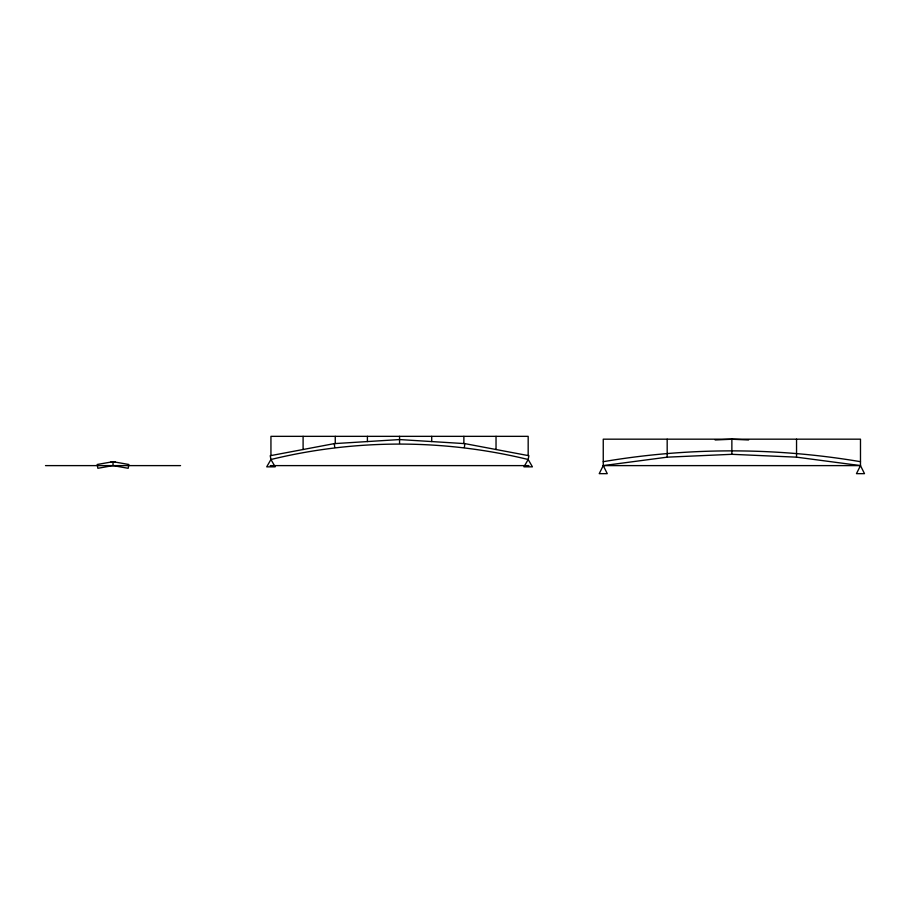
<?xml version="1.0" encoding="UTF-8"?>
<svg xmlns="http://www.w3.org/2000/svg" width="910" height="910" viewBox="0 0 910 910"><rect width="100%" height="100%" fill="white"/><g stroke="black" fill="none" stroke-linecap="round" stroke-linejoin="round"><path stroke-width="1.36" d="M796.546 457.161L731.867 454.317L667.189 457.161L603.25 465.613L599.224 473.655L607.266 473.655L603.25 465.613L603.25 439.177L860.485 439.177L860.485 465.613L856.458 473.655L864.5 473.655L860.485 465.613L796.546 457.161L796.546 439.177M464.373 447.47L464.851 443.625L528.892 455.717L528.175 459.504L523.944 466.841L532.418 466.841L528.175 459.504C443.875 438.95 355.241 438.95 270.941 459.504L266.71 466.841L275.184 466.841L270.941 459.504L270.224 455.717L334.277 443.625L399.558 439.564L464.851 443.625M113.022 461.7L97.188 464.487L97.859 468.286L113.022 465.613L128.185 468.286L128.856 464.487L113.022 461.7L113.022 465.613M603.25 461.688C688.279 447.231 775.445 447.31 860.485 461.688M715.135 439.974L731.867 439.234L748.589 439.974M110.963 461.848L112.419 461.848M113.477 461.848L115.081 461.848M45.5 465.613L180.544 465.613M270.224 465.613L528.892 465.613M603.25 465.613L860.485 465.613M334.277 443.625L334.755 447.47M667.189 457.161L667.178 439.177M731.867 439.177L731.867 454.317M528.175 455.58L528.175 436.345L270.941 436.345L270.941 455.58M496.03 436.345L496.03 449.517M463.873 436.345L463.873 443.568M431.715 436.345L431.715 441.566M399.558 436.345L399.558 443.432M367.401 436.345L367.401 441.566M335.255 436.345L335.255 443.568M303.098 436.345L303.098 449.517"/></g></svg>
